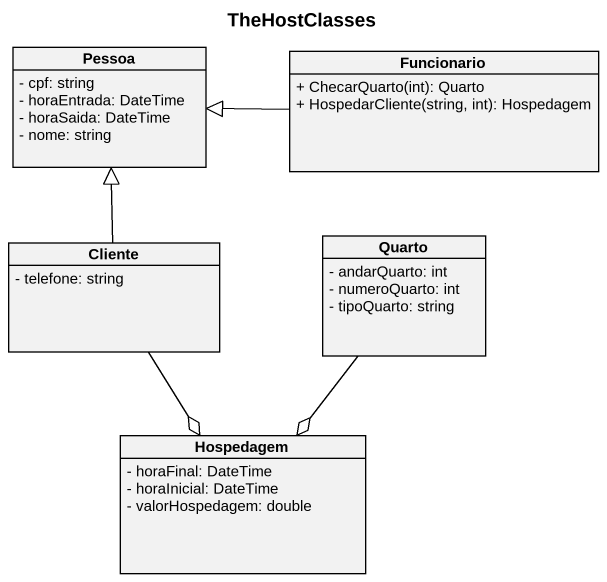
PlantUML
@startuml
title TheHostClasses
hide circle
hide empty members
skinparam classAttributeIconSize 0
class Pessoa {
  - cpf: string
  - horaEntrada: DateTime
  - horaSaida: DateTime
  - nome: string
}
class Funcionario {
  + ChecarQuarto(int): Quarto
  + HospedarCliente(string, int): Hospedagem
}
class Cliente {
  - telefone: string
}
class Quarto {
  - andarQuarto: int
  - numeroQuarto: int
  - tipoQuarto: string
}
class Hospedagem {
  - horaFinal: DateTime
  - horaInicial: DateTime
  - valorHospedagem: double
}
Funcionario -left-|> Pessoa
Cliente -up-|> Pessoa
Cliente --o Hospedagem
Quarto --o Hospedagem
@enduml
